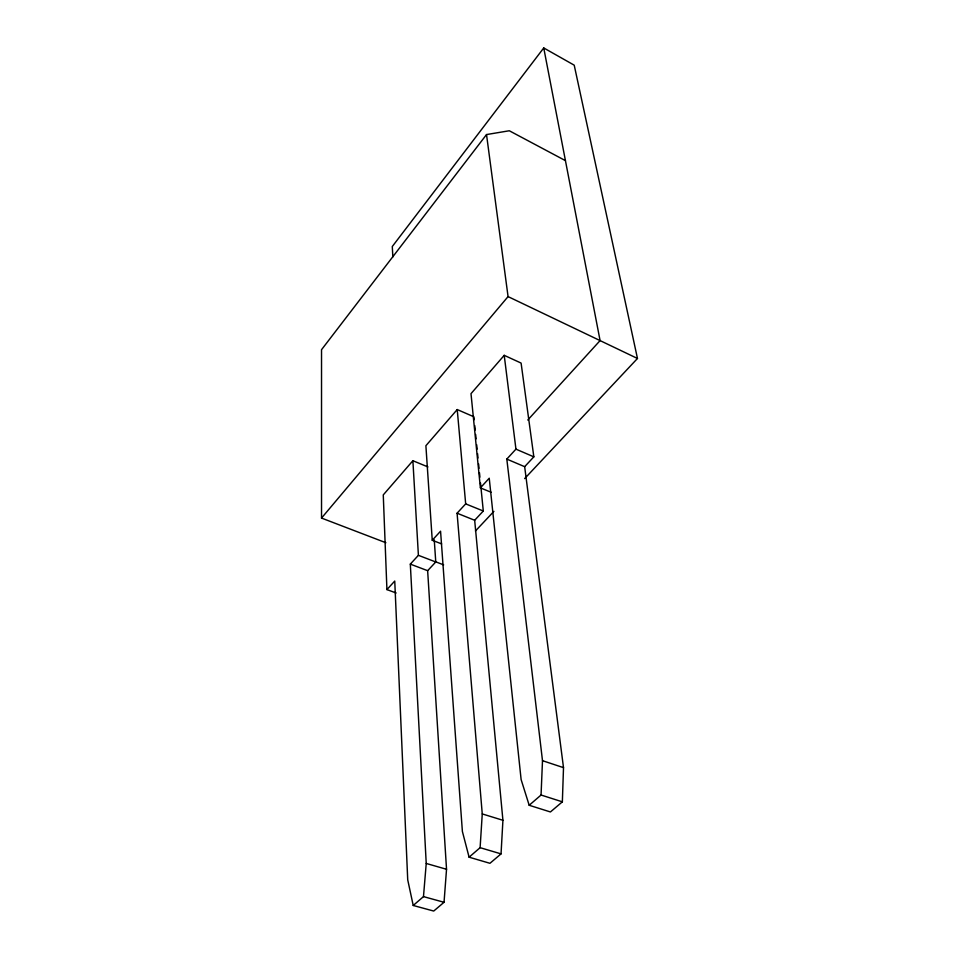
<?xml version="1.0" encoding="UTF-8"?>
<svg xmlns="http://www.w3.org/2000/svg" width="959" height="959" viewBox="0 0 959 959"><rect width="100%" height="100%" fill="white"/><g stroke="black" fill="none" stroke-linecap="round" stroke-linejoin="round"><path stroke-width="1.44" d="M385.866 542.722L321.529 518.076L321.529 349.699L486.525 134.56L509.301 130.76L565.438 160.632M480.387 487.855L489.234 478.229L521.121 779.571L529.188 805.272L550.418 811.961L562.358 801.832L563.508 767.644L524.657 466.685L533.839 456.844L521.097 363.077L504.218 355.333L471.001 393.658L480.387 487.855L491.284 492.339M529.188 805.272L541.056 795.023L542.494 760.679L506.808 459.097L515.942 449.148L504.218 355.333M441.643 543.909L432.245 540.253L440.565 531.202L462.394 831.489L469.095 857.19L489.953 863.304L501.042 853.882L502.924 820.281L474.669 520.269L483.3 511.015L480.507 483.036M469.095 857.19L480.111 847.672L482.257 813.927L457.083 513.209L465.678 503.871L457.227 409.553L473.878 416.781L474.178 419.73M396.163 592.998L386.921 589.593L394.748 581.058L407.719 879.823L413.221 905.476L433.72 911.05L444.041 902.287L446.534 869.274L427.642 570.689L435.77 561.974L434.247 539.833M413.221 905.476L423.482 896.605L426.228 863.46L410.32 564.12L418.4 555.321L412.885 460.728L427.93 466.925M524.657 478.601L637.471 358.474L574.213 65.176L543.741 47.95L392.291 246.511L392.842 256.928M321.529 518.076L508.066 296.595L486.525 134.56M412.885 460.728L383.264 494.904L386.921 589.593M457.227 409.553L425.892 445.719L432.245 540.253M527.762 420.018L600.082 340.589L543.741 47.95M475.436 531.01L493.897 511.363M423.482 896.605L444.041 902.287M426.228 863.46L446.534 869.274M480.111 847.672L501.042 853.882M482.257 813.927L502.924 820.281M541.056 795.023L562.358 801.832M542.494 760.679L563.508 767.644M410.32 564.12L427.642 570.689M435.482 561.734L443.645 564.863M418.4 555.321L435.77 561.974M457.083 513.209L474.669 520.269M465.678 503.871L483.3 511.015M506.808 459.097L524.657 466.685M515.942 449.148L533.839 456.844M508.066 296.595L637.471 358.474M474.765 425.616L475.208 430.028M475.652 434.451L476.084 438.862M476.683 444.76L477.114 449.172M477.558 453.595L478.002 458.006M478.589 463.892L479.032 468.316M479.476 472.727L479.92 477.15"/></g></svg>
